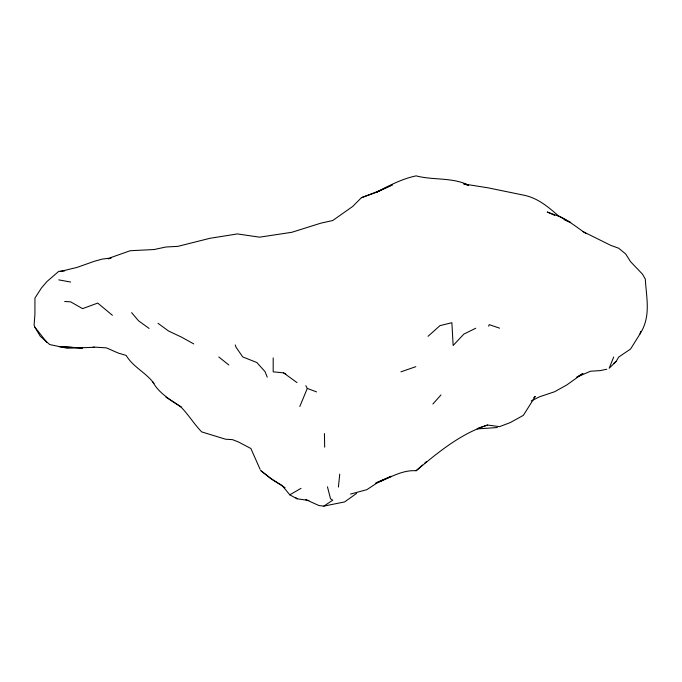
<?xml version="1.0" encoding="UTF-8"?>
<svg xmlns="http://www.w3.org/2000/svg" width="682" height="682" viewBox="0 0 682 682"><rect width="100%" height="100%" fill="white"/><g stroke="black" fill="none" stroke-linecap="round" stroke-linejoin="round"><path stroke-width="1.02" d="M338.417 487.05L339.755 474.067M613.664 357.087L609.179 368.254L616.153 361.426L618.668 357.087L630.577 349.022L640.031 333.89L640.662 331.409M299.799 406.515L307.301 388.425L305.809 385.688M488.602 326.149L489.241 324.649L499.531 328.144M640.031 333.89C651.191 316.32 646.434 298.341 645.3 279.057L642.487 274.164L630.577 261.709L625.692 253.985L618.668 248.214L610.816 245.392L582.922 231.548M432.882 404.034L440.964 394.938M361.409 197.695L376.106 192.426L392.312 184.89L380.403 190.423L361.409 197.695L352.713 206.433L332.748 220.516L320.838 223.167L291.819 232.289L259.535 237.174L237.447 233.926L209.954 238.291L177.874 246.364L165.965 246.995L154.055 249.535L130.228 250.729L108.898 258.248L102.505 259.049L94.483 261.223L77.083 267.395L60.28 271.445M428.057 336.294L439.967 325.646L451.876 322.705L453.155 345.484L463.794 334.146L475.712 328.247M375.441 483.41C388.842 478.542 401.238 469.796 416.139 470.733L422.499 465.09M424.877 462.967L426.463 461.561M416.139 470.733C437.827 452.567 460.29 433.897 487.621 425.039L499.531 426.642L510.127 422.644L523.358 415.347L535.276 396.43L533.725 397.657M613.809 363.378L616.153 361.426M356.575 493.401L344.657 501.901L323.805 506.129L318.912 505.524L305.527 499.497M323.805 506.129L332.748 500.213L330.531 498.815L327.462 486.829M380.403 481.552L382.952 479.949M260.584 470.418L270.541 478.432L282.135 485.49L289.799 494.825L301.035 488.338M531.295 400.914L539.488 396.805L554.585 391.758L566.716 385.006L582.922 373.455L576.887 377.12L590.501 371.23L600.271 370.599L606.75 369.252M380.403 190.423L376.106 192.426C388.893 185.743 401.903 178.82 416.139 175.871C433.437 180.466 452.123 177.056 468.645 185.223M376.072 482.762L391.246 476.283L377.964 482.37L366.805 489.685L350.557 494.058M400.939 371.835L415.832 366.669M478.235 428.202L487.621 425.039M108.344 258.887L111.268 257.975M64.705 270.916L58.746 271.376L46.836 281.632L41.397 288.06L34.944 298.085L34.918 314.359L34.1 325.109L34.918 327.232L40.255 336.26L49.709 344.555L67.186 348.229L94.483 347.308M477.119 428.918L497.4 427.529M64.662 301.487L70.655 301.836L82.573 308.656L97.731 303.081L112.394 315.289M93.076 347.036L106.401 347.863L118.31 353.088L126.187 355.433C133.101 367.129 146.136 372.645 154.047 383.54M72.215 347.377L58.746 346.55L82.573 348.008L74.287 347.496M297.011 382.593L283.559 372.841L273.184 371.852L273.184 357.931M289.799 494.825L297.011 498.781L308.92 500.486M58.746 279.867L70.664 282.05M467.801 185.231L463.794 183.978L487.98 187.814L523.887 195.205C537.68 197.942 548.302 206.953 558.481 215.896C568.626 220.439 577.117 227.532 586.222 233.738M285.835 374.154L283.559 372.841M307.301 388.425L316.576 391.903M554.713 215.376L547.186 211.983L559.095 216.382L570.715 222.588L564.125 219.613M193.765 343.924L181.625 337.181L168.514 330.992L158.019 323.294M181.54 407.231L165.965 397.188M285.093 487.749L273.184 480.162L261.266 471.083M149.111 328.443L138.531 320.787L131.617 312.637M218.811 356.976L228.802 364.964M295.519 497.408L297.011 498.781M34.918 327.232L46.836 342.313M152.521 381.494C158.633 392.985 170.04 399.626 180.525 406.591C188.377 414.366 193.944 423.982 201.702 431.902L225.529 439.217L232.468 439.643L238.419 441.953L250.882 448.509L260.115 469.361M267.225 377.172L265.008 371.571L256.85 362.526L242.724 356.925L235.946 347.078L235.23 344.939M324.436 433.556L324.675 447.17"/></g></svg>
